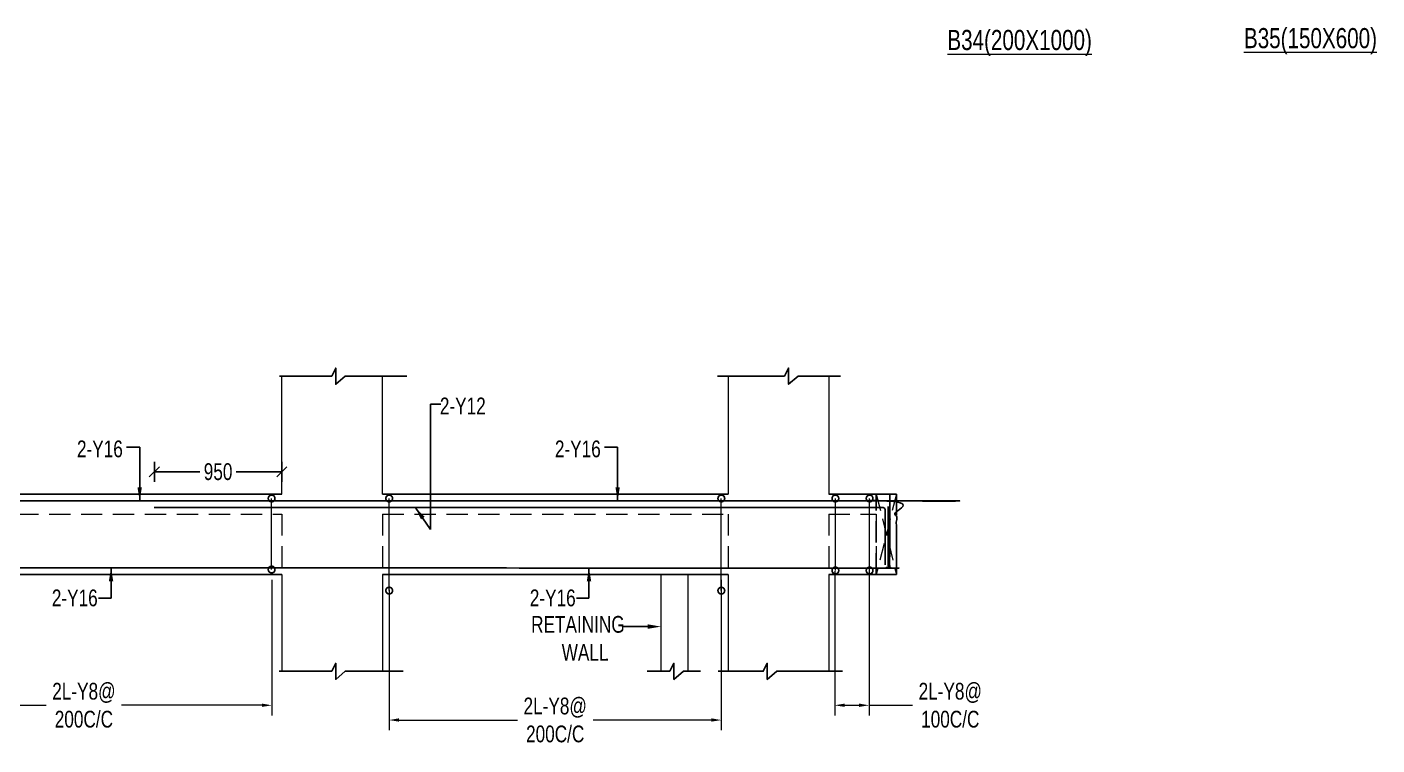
# Model space of a CAD drawing. Header units: millimetres. Extents: x 39642 to 123571, y 2620 to 56435.
# Drawn here: x 69242 to 79302, y 14830 to 20183 of the extents above; entities that cross this region are included whole.
import ezdxf

# ---------------------------------------------------------------- set-up
doc = ezdxf.new("R2010")
doc.units = ezdxf.units.MM
for name, pattern in [('CONTINOUS', [0]), ('CONTINU', [0]), ('HIDDEN', [9.525, 6.35, -3.175])]:
    doc.linetypes.add(name, pattern=pattern)
for name, color, linetype in [('-S-ARROW', 253, 'Continuous'), ('-S-DIM', 251, 'Continuous'), ('-S-MISC', 8, 'Continuous'), ('-STR-BEAM', 7, 'CONTINU'), ('-STR-REINF', 3, 'Continuous'), ('-STR-TEXT', 6, 'Continuous')]:
    doc.layers.add(name, color=color, linetype=linetype)
for name, color, linetype, lineweight in [('-S-STIRUP', 11, 'Continuous', 9), ('-STR-COLUMN', 5, 'HIDDEN', 13), ('-STR-RF-DIM', 252, 'CONTINOUS', 20), ('Elevation-1', 41, 'Continuous', 20), ('S-BEAM-IDEN', 2, 'Continuous', 9), ('SEC TEXT', 9, 'Continuous', 18), ('SLAB LINE', 254, 'HIDDEN', 20)]:
    doc.layers.add(name, color=color, linetype=linetype, lineweight=lineweight)
doc.styles.add('BEAM-LS', font='romans.shx', dxfattribs={"width": 0.8})
doc.styles.add('EL', font='swisscl.ttf')
doc.styles.add('SOBHA', font='swisscl.ttf')
doc.styles.add('sobha.sed', font='swisscl.ttf')
doc.dimstyles.new('S-50', dxfattribs={"dimscale": 50, "dimtxt": 2.5, "dimasz": 1.25, "dimexe": 1, "dimexo": 1, "dimgap": 0.5, "dimtad": 1, "dimdec": 0, "dimrnd": 0.0005, "dimzin": 0, "dimdsep": 46, "dimtxsty": 'EL', "dimblk": 'ARCHTICK', "dimcen": 0.09, "dimdle": 1.5, "dimclrd": 251, "dimclre": 251, "dimclrt": 6, "dimadec": 0, "dimazin": 0, "dimtfac": 1, "dimtdec": 0, "dimtofl": 0, "dimtmove": 0, "dimatfit": 3, "dimfxl": 2, "dimtolj": 1, "dimtzin": 0, "dimlwd": -1, "dimlwe": -1, "dimarcsym": 0})
doc.dimstyles.new('S-DIM50', dxfattribs={"dimscale": 50, "dimtxt": 2.5, "dimasz": 1.5, "dimexe": 1.5, "dimexo": 1, "dimgap": 0.5, "dimtad": 0, "dimdec": 0, "dimzin": 0, "dimdsep": 46, "dimtxsty": 'SOBHA', "dimcen": 0.09, "dimclrd": 256, "dimclre": 256, "dimclrt": 6, "dimadec": 5, "dimazin": 0, "dimtfac": 1, "dimtdec": 0, "dimtofl": 0, "dimtmove": 0, "dimatfit": 3, "dimfxl": 0.18, "dimtolj": 1, "dimtzin": 0, "dimlwd": -1, "dimlwe": -1, "dimarcsym": 0})
doc.dimstyles.new('STIRUP', dxfattribs={"dimscale": 50, "dimtxt": 2.5, "dimasz": 2.2, "dimexe": 0, "dimexo": 0, "dimgap": 0.5, "dimtad": 0, "dimdec": 0, "dimzin": 0, "dimdsep": 46, "dimtxsty": 'BEAM-LS', "dimblk": 'DOTSMALL', "dimcen": 0.09, "dimclrd": 256, "dimclre": 256, "dimclrt": 256, "dimadec": 5, "dimazin": 0, "dimtfac": 1, "dimtdec": 0, "dimtofl": 0, "dimtmove": 0, "dimatfit": 3, "dimldrblk": 'DOTSMALL', "dimfxl": 0, "dimfxlon": 1, "dimtolj": 1, "dimtzin": 0, "dimlwd": -1, "dimlwe": -1, "dimarcsym": 0})

# ---------------------------------------------------------------- blocks, each defined once
blk = doc.blocks.new('_DotSmall')
at = {"color": 0, "linetype": 'ByBlock', "const_width": 0.5}
blk.add_lwpolyline([(-0.0625, 0, 1), (0.0625, 0, 1)], format="xyb", close=True, dxfattribs=at)
blk = doc.blocks.new('*D191')
at = {"layer": '-S-STIRUP', "ltscale": 100, "transparency": 16777216}
blk.add_line((71941, 15981), (71941, 16668), dxfattribs=at)
at = {"layer": '-S-STIRUP', "linetype": 'CONTINU', "ltscale": 100, "transparency": 16777216, "xscale": 100, "yscale": 100, "zscale": 100}
for p, rotation in [((71941, 16668), 90), ((71941, 15981), 270)]:
    blk.add_blockref('_DotSmall', p, dxfattribs=dict(at, rotation=rotation))
blk = doc.blocks.new('*D192')
at = {"layer": '-S-STIRUP', "ltscale": 100, "transparency": 16777216}
blk.add_line((74416, 15981), (74416, 16668), dxfattribs=at)
at = {"layer": '-S-STIRUP', "linetype": 'CONTINU', "ltscale": 100, "transparency": 16777216, "xscale": 100, "yscale": 100, "zscale": 100}
for p, rotation in [((74416, 16668), 90), ((74416, 15981), 270)]:
    blk.add_blockref('_DotSmall', p, dxfattribs=dict(at, rotation=rotation))
blk = doc.blocks.new('_ArchTick')
at = {"color": 0, "linetype": 'ByBlock', "const_width": 0.15}
blk.add_lwpolyline([(-0.5, -0.5), (0.5, 0.5)], dxfattribs=at)
blk = doc.blocks.new('*D193')
at = {"layer": '-STR-RF-DIM', "transparency": 16777216}
for p, q in [((74416, 16062), (74416, 14941)), ((71940, 15987), (71940, 14941)), ((72015, 15016), (72897, 15016)), ((74341, 15016), (73460, 15016))]:
    blk.add_line(p, q, dxfattribs=at)
for points in [[(72015, 15029), (72015, 15004), (71940, 15016)], [(74341, 15029), (74341, 15004), (74416, 15016)]]:
    blk.add_solid(points, dxfattribs=at)
at = {"layer": '-STR-RF-DIM', "color": 6, "transparency": 16777216, "insert": (73178, 15016), "char_height": 125, "attachment_point": 5, "style": 'SOBHA'}
blk.add_mtext('\\A1;2L-Y8@\\P200C/C', dxfattribs=at)
blk = doc.blocks.new('*D196')
at = {"layer": '-S-STIRUP', "ltscale": 100, "transparency": 16777216}
blk.add_line((71065, 16138), (71065, 16668), dxfattribs=at)
at = {"layer": '-S-STIRUP', "linetype": 'CONTINU', "ltscale": 100, "transparency": 16777216, "xscale": 100, "yscale": 100, "zscale": 100}
for p, rotation in [((71065, 16668), 90), ((71065, 16138), 270)]:
    blk.add_blockref('_DotSmall', p, dxfattribs=dict(at, rotation=rotation))
blk = doc.blocks.new('*D197')
at = {"layer": '-STR-RF-DIM', "transparency": 16777216}
for p, q in [((68265, 16137), (68265, 15051)), ((71067, 16062), (71067, 15051)), ((68340, 15126), (69384, 15126)), ((70992, 15126), (69947, 15126))]:
    blk.add_line(p, q, dxfattribs=at)
for points in [[(68340, 15139), (68340, 15114), (68265, 15126)], [(70992, 15139), (70992, 15114), (71067, 15126)]]:
    blk.add_solid(points, dxfattribs=at)
at = {"layer": '-STR-RF-DIM', "color": 6, "transparency": 16777216, "insert": (69666, 15126), "char_height": 125, "attachment_point": 5, "style": 'SOBHA'}
blk.add_mtext('\\A1;2L-Y8@\\P200C/C', dxfattribs=at)
blk = doc.blocks.new('*D211')
at = {"layer": '-S-STIRUP', "ltscale": 100, "transparency": 16777216}
blk.add_line((75266, 16131), (75266, 16668), dxfattribs=at)
at = {"layer": '-S-STIRUP', "linetype": 'CONTINU', "ltscale": 100, "transparency": 16777216, "xscale": 100, "yscale": 100, "zscale": 100}
for p, rotation in [((75266, 16668), 90), ((75266, 16131), 270)]:
    blk.add_blockref('_DotSmall', p, dxfattribs=dict(at, rotation=rotation))
blk = doc.blocks.new('*D212')
at = {"layer": '-STR-RF-DIM', "transparency": 16777216}
for p, q in [((75261, 16125), (75261, 15051)), ((75517, 16131), (75517, 15051)), ((75336, 15126), (75442, 15126)), ((75517, 15126), (75840, 15126))]:
    blk.add_line(p, q, dxfattribs=at)
for points in [[(75336, 15139), (75336, 15114), (75261, 15126)], [(75442, 15139), (75442, 15114), (75517, 15126)]]:
    blk.add_solid(points, dxfattribs=at)
at = {"layer": '-STR-RF-DIM', "color": 6, "transparency": 16777216, "insert": (76122, 15126), "char_height": 125, "attachment_point": 5, "style": 'SOBHA'}
blk.add_mtext('\\A1;2L-Y8@\\P100C/C', dxfattribs=at)
blk = doc.blocks.new('*D213')
at = {"layer": '-S-STIRUP', "ltscale": 100, "transparency": 16777216}
blk.add_line((75521, 16131), (75521, 16668), dxfattribs=at)
at = {"layer": '-S-STIRUP', "linetype": 'CONTINU', "ltscale": 100, "transparency": 16777216, "xscale": 100, "yscale": 100, "zscale": 100}
for p, rotation in [((75521, 16668), 90), ((75521, 16131), 270)]:
    blk.add_blockref('_DotSmall', p, dxfattribs=dict(at, rotation=rotation))
blk = doc.blocks.new('_Oblique')
at = {"color": 0, "linetype": 'ByBlock', "lineweight": -2}
for p, q in [((-0.5, -0.5), (0.5, 0.5)), ((0, 0.71), (0, -0.71))]:
    blk.add_line(p, q, dxfattribs=at)
blk = doc.blocks.new('*D217')
at = {"layer": '-S-DIM', "transparency": 16777216}
for p, q in [((70191, 16792), (70191, 16942)), ((71141, 16792), (71141, 16942)), ((70191, 16867), (70531, 16867)), ((71141, 16867), (70800, 16867))]:
    blk.add_line(p, q, dxfattribs=at)
at = {"layer": '-S-DIM', "transparency": 16777216, "xscale": 75, "yscale": 75, "zscale": 75, "rotation": 180}
blk.add_blockref('_Oblique', (70191, 16867), dxfattribs=at)
at = {"layer": '-S-DIM', "transparency": 16777216, "xscale": 75, "yscale": 75, "zscale": 75}
blk.add_blockref('_Oblique', (71141, 16867), dxfattribs=at)
at = {"layer": '-S-DIM', "color": 6, "transparency": 16777216, "insert": (70666, 16867), "char_height": 125, "attachment_point": 5, "style": 'SOBHA'}
blk.add_mtext('\\A1;950', dxfattribs=at)
blk = doc.blocks.new('A$Cd5a942ff')
at = {"layer": '-S-ARROW'}
blk.add_lwpolyline([(187, 0), (0, 0), (0, 0)], dxfattribs=at)
blk.add_solid([(187, -17), (287, 0), (187, 17)], dxfattribs=at)

msp = doc.modelspace()

# ---------------------------------------------------------------- linework, layer by layer
at = {"layer": '-S-MISC', "linetype": 'ByBlock', "ltscale": 1000, "elevation": 0}
for points in [[(71124.1, 17580.1), (71512.5, 17580.1), (71543.3, 17639.7), (71543.3, 17519.6), (71613.7, 17580.1), (72072.5, 17580.1)], [(74386.6, 17580.1), (74886.4, 17580.1), (74917.3, 17639.7), (74917.3, 17519.6), (74987.6, 17580.1), (75304, 17580.1)], [(71121.6, 15380.1), (71512.5, 15380.1), (71543.3, 15439.7), (71543.3, 15319.6), (71613.7, 15380.1), (72045.2, 15380.1)], [(73864.2, 15380.1), (74031.8, 15380.1), (74062.7, 15439.7), (74062.7, 15319.6), (74133.1, 15380.1), (74260.1, 15380.1)], [(74392.6, 15380.1), (74727.9, 15380.1), (74758.7, 15439.7), (74758.7, 15319.6), (74829.1, 15380.1), (75319.9, 15380.1)]]:
    msp.add_lwpolyline(points, dxfattribs=at)
at = {"layer": '-STR-BEAM'}
for p, q in [((68215.9, 16701, 0), (71140.9, 16701, 0)), ((71890.9, 16701, 0), (74465.9, 16701, 0)), ((75215.9, 16701, 0), (75570.9, 16701, 0)), ((68215.9, 16101, 0), (71140.9, 16101, 0)), ((71890.9, 16101, 0), (74465.9, 16101, 0)), ((75215.9, 16101, 0), (75570.9, 16101, 0))]:
    msp.add_line(p, q, dxfattribs=at)
at = {"layer": '-STR-BEAM', "linetype": 'HIDDEN', "ltscale": 25, "elevation": 0}
msp.add_lwpolyline([(75570.9, 16700.9), (75720.9, 16701), (75720.9, 16101), (75570.9, 16101), (75570.9, 16700.9)], dxfattribs=at)
at = {"layer": '-STR-COLUMN', "linetype": 'Continuous', "ltscale": 10}
for p, q in [((71140.9, 16701, 0), (71140.9, 17580.1, 0)), ((71890.9, 16701, 0), (71890.9, 17580.1, 0)), ((74465.9, 17580.1, 0), (74465.9, 16701, 0)), ((75215.9, 17580.1, 0), (75215.9, 16701, 0)), ((71140.9, 16101, 0), (71140.9, 15380.1, 0)), ((71890.9, 16101, 0), (71890.9, 15380.1, 0)), ((73965.9, 16101, 0), (73965.9, 15380.1, 0)), ((74165.9, 16101, 0), (74165.9, 15380.1, 0)), ((74465.9, 16101, 0), (74465.9, 15380.1, 0)), ((75215.9, 16101, 0), (75215.9, 15380.1, 0))]:
    msp.add_line(p, q, dxfattribs=at)
at = {"layer": '-STR-REINF', "ltscale": 10}
for p, q in [((70190.9, 16600.5, 0), (75620.9, 16600.5, 0)), ((75635.8, 16585.5, 0), (75635.8, 16173.8, 0)), ((71840.9, 16151, 0), (67515.9, 16151, 0))]:
    msp.add_line(p, q, dxfattribs=at)
at = {"layer": '-STR-REINF', "ltscale": 10, "elevation": 0}
msp.add_lwpolyline([(75674.8, 16151, -0.4142136), (75659.8, 16166), (75659.8, 16608.1)], format="xyb", dxfattribs=at)
at = {"layer": '-STR-REINF', "ltscale": 10}
msp.add_arc((75620.8, 16585.5, 0), 15, 0, 90, dxfattribs=at)
for points in [[(75720.9, 16129.9, 0), (75720.9, 16468.2, 0), (75720.9, 16636, 0), (75720.9, 16651, 0), (75705.9, 16651, 0), (73350.4, 16651, 0), (55210.9, 16651, 0), (55195.9, 16651, 0), (55195.9, 16636, 0), (55195.9, 16468.2, 0), (55195.9, 16110.6, 0)], [(75670.9, 16699.4, 0), (75670.9, 16331.1, 0), (75670.9, 16163.3, 0), (75670.9, 16148.3, 0), (75655.9, 16148.3, 0), (73350.4, 16148.3, 0), (71840.9, 16151, 0), (71840.9, 16151, 0), (71840.9, 16151, 0), (71840.9, 16151, 0), (71840.9, 16151, 0)]]:
    msp.add_rational_spline(points, [1, 1, 1, 0.707106781187, 1, 1, 1, 0.707106781187, 1, 1, 1], degree=2, knots=[0, 0, 0, 1, 1, 2.5707963, 2.5707963, 3.5707963, 3.5707963, 5.1415927, 5.1415927, 6.1415927, 6.1415927, 6.1415927], dxfattribs=at)
at = {"layer": 'S-BEAM-IDEN', "color": 9, "linetype": 'HIDDEN', "ltscale": 20}
for p, q in [((75720.9, 16701, 0), (75570.9, 16101, 0)), ((75570.9, 16701, 0), (75720.9, 16101, 0))]:
    msp.add_line(p, q, dxfattribs=at)
at = {"layer": 'SLAB LINE', "linetype": 'HIDDEN', "ltscale": 25}
for p, q in [((68215.9, 16551, 0), (71140.9, 16551, 0)), ((71140.9, 16551, 0), (71140.9, 16101, 0)), ((71890.9, 16551, 0), (74465.9, 16551, 0)), ((71890.9, 16551, 0), (71890.9, 16101, 0)), ((74465.9, 16551, 0), (74465.9, 16101, 0)), ((75215.9, 16551, 0), (75570.9, 16551, 0)), ((75215.9, 16551, 0), (75215.9, 16101, 0)), ((75570.9, 16551, 0), (75570.9, 16101, 0))]:
    msp.add_line(p, q, dxfattribs=at)

# ---------------------------------------------------------------- block references
at = {"layer": 'Elevation-1', "color": 6, "ltscale": 20}
msp.add_blockref('A$Cd5a942ff', (73679.2, 15712.8, 0), dxfattribs=at)

# ---------------------------------------------------------------- texts
at = {"layer": '-STR-TEXT', "color": 6, "char_height": 125, "style": 'SOBHA'}
for s, insert, attachment_point in [('\\A1;2-Y12', (72318.6, 17295, 0), 7), ('\\A1;2-Y16', (69956.1, 17100, 0), 3), ('\\A1;2-Y16', (73517.7, 17100, 0), 3)]:
    msp.add_mtext(s, dxfattribs=dict(at, insert=insert, attachment_point=attachment_point))
at = {"layer": '-STR-TEXT', "color": 6, "char_height": 125, "width": 696.385, "attachment_point": 9, "style": 'SOBHA'}
for insert in [(69768.9, 15862.3, 0), (73330.6, 15862.3, 0)]:
    msp.add_mtext('\\A1;2-Y16', dxfattribs=dict(at, insert=insert))
at = {"layer": 'SEC TEXT', "color": 1, "linetype": 'ByBlock', "style": 'sobha.sed'}
for s, rotation, p in [('%%UB34(200X1000)', 0.01072, (76100.3, 20010.7, 0)), ('%%UB35(150X600)', 359.98928, (78310.4, 20024.7, 0))]:
    msp.add_text(s, height=150, rotation=rotation, dxfattribs=at).set_placement(p)
at = {"layer": 'SEC TEXT', "color": 1, "linetype": 'ByBlock', "insert": (73605, 15792, 0), "char_height": 125, "attachment_point": 3, "rotation": 0.01072, "style": 'sobha.sed'}
msp.add_mtext_dynamic_manual_height_columns('\\pxqc;RETAINING    WALL', width=515.248, gutter_width=1750, heights=[0], dxfattribs=at)

# ---------------------------------------------------------------- dimensions: what is measured, and where the dimension line sits
at = {"layer": '-S-DIM'}
dim = msp.add_linear_dim(base=(71140.9, 16866.9, 0), p1=(70190.9, 16600.5, 0), p2=(71140.9, 16701, 0), dimstyle='S-DIM50', override={"dimscale": 1, "dimtxt": 125, "dimasz": 75, "dimexe": 75, "dimexo": 0, "dimgap": 25, "dimblk1": 'Oblique', "dimblk2": 'Oblique', "dimsah": 1, "dimcen": 4.5, "dimfxl": 75, "dimfxlon": 1}, dxfattribs=at)
dim.commit()
dim.dimension.update_dxf_attribs({"geometry": '*D217', "text_midpoint": (70665.9, 16866.9, 0)})
at = {"layer": '-S-STIRUP', "linetype": 'CONTINU', "ltscale": 100}
for base, p1, p2, picture, middle in [((71064.8, 16668, 178586.6), (71064.8, 16138.1, 178586.6), (71064.8, 16668, 178586.6), '*D196', (71064.8, 16403, 178586.6)), ((71940.9, 16668, 0), (71940.9, 15981.3, 0), (71940.9, 16668, 0), '*D191', (71940.9, 16324.6, 0)), ((74416.1, 16668, 178586.6), (74416.1, 15981.3, 178586.6), (74416.1, 16668, 178586.6), '*D192', (74416.1, 16324.6, 178586.6)), ((75265.9, 16668, 0), (75265.9, 16131.3, 0), (75265.9, 16668, 0), '*D211', (75265.9, 16399.6, 0)), ((75520.9, 16668, 0), (75520.9, 16131.3, 0), (75520.9, 16668, 0), '*D213', (75520.9, 16399.6, 0))]:
    dim = msp.add_linear_dim(base=base, p1=p1, p2=p2, angle=90, text=' ', dimstyle='STIRUP', override={"dimasz": 2}, dxfattribs=at)
    dim.commit()
    dim.dimension.update_dxf_attribs({"geometry": picture, "text_midpoint": middle})
at = {"layer": '-STR-RF-DIM'}
for base, p1, p2, picture, middle in [((68265, 15126.2, 178586.6), (71066.5, 16062.2, 178586.6), (68265, 16137.5, 0), '*D197', (69665.8, 15126.2, 178586.6)), ((71940, 15016.4, 178586.6), (74416.1, 16062.2, 178586.6), (71940, 15987.5, 0), '*D193', (73178, 15016.4, 178586.6))]:
    dim = msp.add_linear_dim(base=base, p1=p1, p2=p2, angle=180, text='2L-Y8@\\P200C/C', dimstyle='S-DIM50', override={"dimscale": 1, "dimtxt": 125, "dimasz": 75, "dimexe": 75, "dimexo": 0, "dimgap": 25, "dimsah": 1, "dimcen": 4.5, "dimfxl": 75}, dxfattribs=at)
    dim.commit()
    dim.dimension.update_dxf_attribs({"geometry": picture, "text_midpoint": middle})
dim = msp.add_linear_dim(base=(75261.2, 15126.2, 178586.6), p1=(75517.1, 16131.3, 0), p2=(75261.2, 16125.1, 178586.6), angle=180, text='2L-Y8@\\P100C/C', dimstyle='S-DIM50', override={"dimscale": 1, "dimtxt": 125, "dimasz": 75, "dimexe": 75, "dimexo": 0, "dimgap": 25, "dimsah": 1, "dimcen": 4.5, "dimfxl": 75}, dxfattribs=at)
dim.commit()
dim.dimension.update_dxf_attribs({"geometry": '*D212', "text_midpoint": (76121.7, 15126.2, 178586.6), "dimtype": 160})

# ---------------------------------------------------------------- leaders
at = {"layer": '-S-ARROW', "annotation_type": 0, "has_hookline": 1, "hookline_direction": 1, "text_width": 353, "horizontal_direction": (-1, 0, 0)}
msp.add_leader([(72134.3, 16603.7, 178586.6), (72249.7, 16437.3, 178586.6), (72249.7, 17371, 178586.6), (72325.5, 17371, 178586.6)], dimstyle='S-50', override={"dimasz": 2, "dimgap": 0.1, "dimtad": 0}, dxfattribs=at)
at = {"layer": '-S-ARROW'}
for points in [[(70081.7, 16651, 0), (70081.7, 17051, 0), (69982.7, 17051, 0)], [(73643.4, 16651, 0), (73643.4, 17051, 0), (73544.3, 17051, 0)]]:
    msp.add_leader(points, dimstyle='S-50', override={"dimasz": 2, "dimgap": 0.1, "dimtad": 0}, dxfattribs=at)
at = {"layer": '-S-ARROW', "annotation_type": 0, "has_hookline": 1, "hookline_direction": 1, "text_width": 353.5}
for points in [[(69868.3, 16151, 0), (69868.3, 15924.8, 0), (69773.9, 15924.8, 0)], [(73429.9, 16151, 0), (73429.9, 15924.8, 0), (73335.6, 15924.8, 0)]]:
    msp.add_leader(points, dimstyle='S-50', override={"dimasz": 2, "dimgap": 0.1, "dimtad": 0}, dxfattribs=at)

doc.saveas('drawing.dxf')
